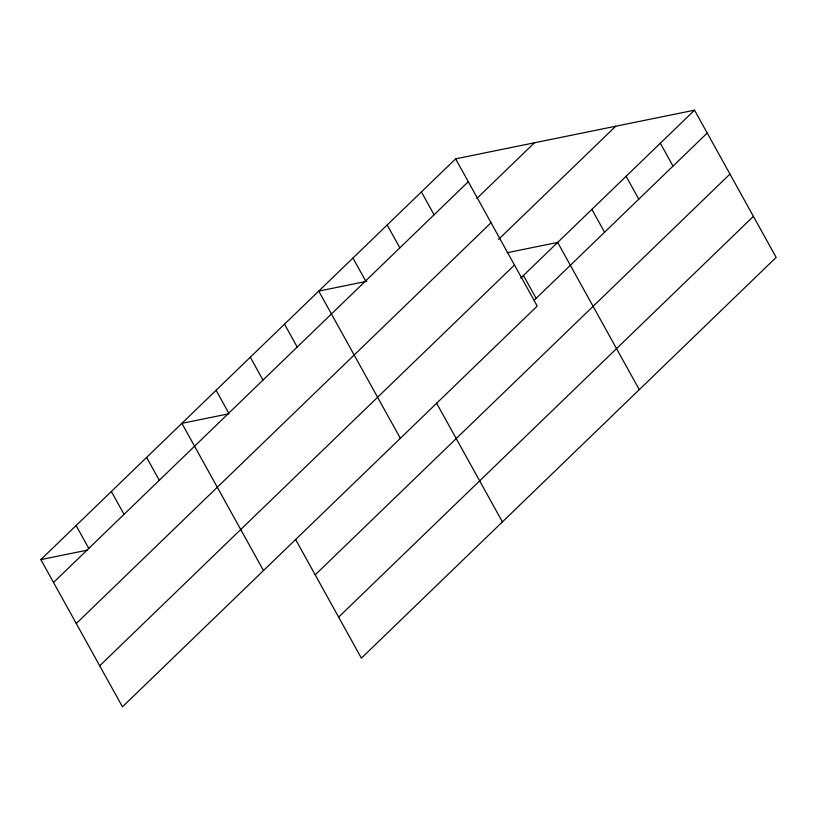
<?xml version="1.0" encoding="UTF-8"?>
<svg xmlns="http://www.w3.org/2000/svg" width="817" height="817" viewBox="0 0 817 817"><rect width="100%" height="100%" fill="white"/><g stroke="black" fill="none" stroke-linecap="round" stroke-linejoin="round"><path stroke-width="1.23" d="M455.62 158.845L537.229 306.058L122.458 706.828L40.85 559.604L455.62 158.845L694.542 110.172L776.15 257.396L361.38 658.155L295.529 539.353M53.534 582.48L468.304 181.721M476.832 198.47L534.461 142.781M76.277 623.514L491.048 222.755M498.636 239.34L615.701 126.237M99.715 665.794L514.475 265.025M520.746 278.097L694.542 110.172M534.328 300.105L707.226 133.048M315.199 574.841L729.969 174.082M338.636 617.121L753.407 216.362M366.792 281.303L318.742 291.097L400.35 438.32M507.163 252.719L557.674 242.424L639.272 389.648M228.689 413.81L181.874 423.349L263.472 570.572M40.85 559.604L87.664 550.076M660.33 143.23L673.004 166.106M626.108 176.298L638.792 199.174M591.886 209.366L604.57 232.232M523.452 275.492L536.136 298.358M421.398 191.903L434.082 214.779M387.187 224.971L399.86 247.847M436.554 403.098L502.404 521.9M352.964 258.029L365.648 280.905M284.53 324.155L297.204 347.031M250.308 357.223L262.992 380.099M216.086 390.281L228.77 413.157M146.621 457.408L159.295 480.284M111.357 491.477L124.041 514.353M76.104 525.545L88.787 548.421"/></g></svg>
